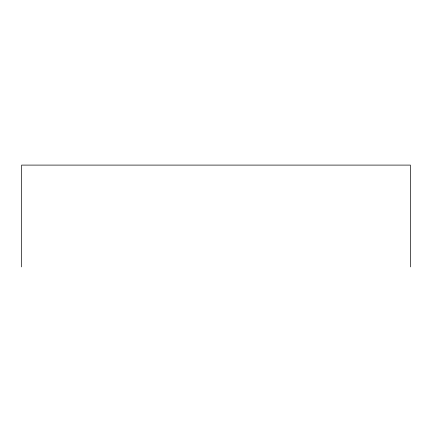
<?xml version="1.0" encoding="UTF-8"?>
<svg xmlns="http://www.w3.org/2000/svg" width="432" height="432" viewBox="0 0 432 432"><rect width="100%" height="100%" fill="white"/><g stroke="black" fill="none" stroke-linecap="round" stroke-linejoin="round"><path stroke-width="0.65" d="M410.4 266.9L410.4 165.1L21.6 165.1L21.6 266.9"/></g></svg>
